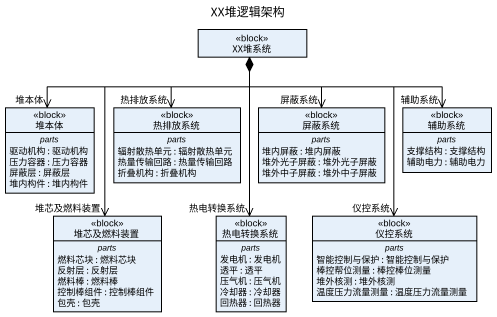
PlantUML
@startuml
title XX堆逻辑架构
hide circle
hide empty members
class XX堆系统 <<block>>
class 堆本体 <<block>> {
  -- parts --
  驱动机构 : 驱动机构
  压力容器 : 压力容器
  屏蔽层 : 屏蔽层
  堆内构件 : 堆内构件
}
class 热排放系统 <<block>> {
  -- parts --
  辐射散热单元 : 辐射散热单元
  热量传输回路 : 热量传输回路
  折叠机构 : 折叠机构
}
class 屏蔽系统 <<block>> {
  -- parts --
  堆内屏蔽 : 堆内屏蔽
  堆外光子屏蔽 : 堆外光子屏蔽
  堆外中子屏蔽 : 堆外中子屏蔽
}
class 辅助系统 <<block>> {
  -- parts --
  支撑结构 : 支撑结构
  辅助电力 : 辅助电力
}
class 堆芯及燃料装置 <<block>> {
  -- parts --
  燃料芯块 : 燃料芯块
  反射层 : 反射层
  燃料棒 : 燃料棒
  控制棒组件 : 控制棒组件
  包壳 : 包壳
}
class 热电转换系统 <<block>> {
  -- parts --
  发电机 : 发电机
  透平 : 透平
  压气机 : 压气机
  冷却器 : 冷却器
  回热器 : 回热器
}
class 仪控系统 <<block>> {
  -- parts --
  智能控制与保护 : 智能控制与保护
  棒控帮位测量 : 棒控棒位测量
  堆外核测 : 堆外核测
  温度压力流量测量 : 温度压力流量测量
}
XX堆系统 *-left-> "堆本体" 堆本体
XX堆系统 *--> "热排放系统" 热排放系统
XX堆系统 *--> "屏蔽系统" 屏蔽系统
XX堆系统 *-right-> "辅助系统" 辅助系统
XX堆系统 *--> "堆芯及燃料装置" 堆芯及燃料装置
XX堆系统 *--> "热电转换系统" 热电转换系统
XX堆系统 *--> "仪控系统" 仪控系统
@enduml
